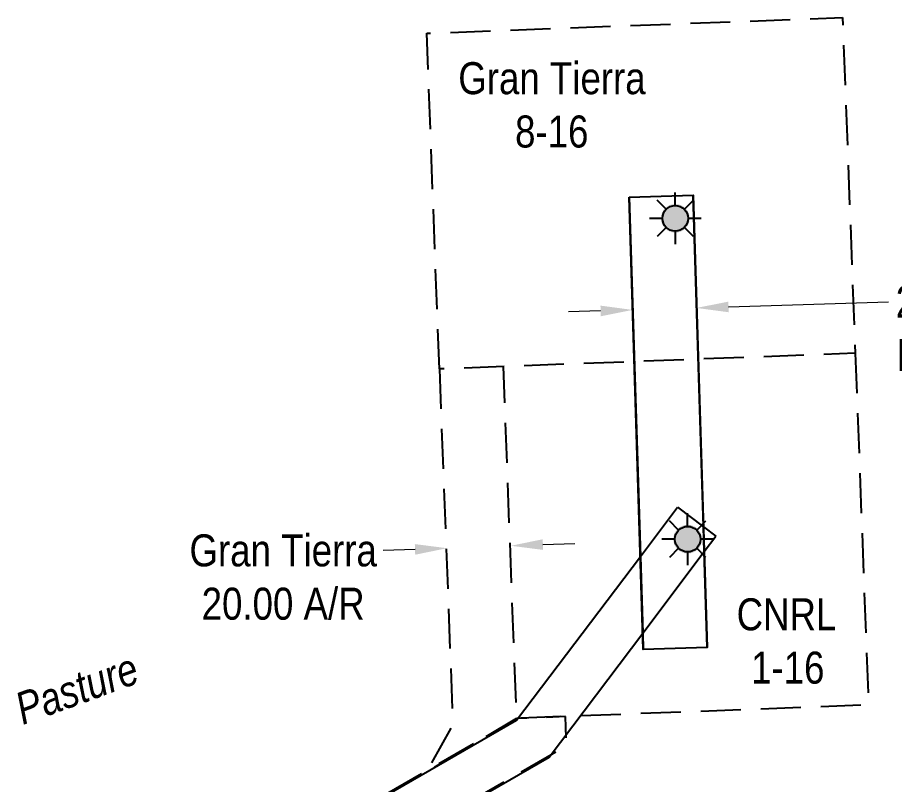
# Model space of a CAD drawing. Extents: x 665644 to 688844, y 5825051 to 5844826.
# Drawn here: x 687328.2 to 687602.2, y 5842547.6 to 5842787.4 of the extents above; entities that cross this region are included whole.
import ezdxf
from ezdxf.enums import TextEntityAlignment as Align

# ---------------------------------------------------------------- set-up
doc = ezdxf.new("R2010")
doc.units = 0
doc.header["$LTSCALE"] = 5
doc.header["$PDSIZE"] = 0.5
doc.linetypes.add('foc-ACCESSROAD', pattern=[3.75, 2.5, -1.25])
doc.layers.get('Defpoints').update_dxf_attribs({"color": 9})
for name, color, linetype in [('F-AR', 190, 'foc-ACCESSROAD'), ('F-RW', 190, 'Continuous'), ('F-WS', 190, 'foc-ACCESSROAD'), ('F-WS-S', 190, 'Continuous')]:
    doc.layers.add(name, color=color, linetype=linetype)
for name, color, linetype, lineweight in [('F-AR-T', 190, 'Continuous', 9), ('F-RW-T', 190, 'Continuous', 9), ('F-WS-T', 190, 'Continuous', 9), ('T-TEXT', 48, 'Continuous', 18)]:
    doc.layers.add(name, color=color, linetype=linetype, lineweight=lineweight)
doc.styles.add('175L', font='ARIALN.TTF', dxfattribs={"height": 20})
doc.styles.add('80CG', font='ARIALN.TTF', dxfattribs={"height": 10})
doc.styles.add('80LS', font='ARIALNI.TTF', dxfattribs={"height": 10})
doc.dimstyles.new('Compass 5 000', dxfattribs={"dimscale": 5, "dimtxt": 9, "dimasz": 2, "dimexe": 0.2, "dimexo": 0.0625, "dimgap": 0.5, "dimtad": 0, "dimtih": 1, "dimtoh": 1, "dimzin": 0, "dimdsep": 46, "dimtxsty": '80CG', "dimcen": 0.1, "dimse1": 1, "dimse2": 1, "dimclrd": 256, "dimclrt": 256, "dimaunit": 1, "dimadec": 4, "dimazin": 0, "dimtfac": 0.06, "dimtofl": 0, "dimtmove": 0, "dimatfit": 1, "dimfxl": 0.2, "dimtolj": 1, "dimtzin": 0, "dimlwd": -1, "dimarcsym": 0})

# ---------------------------------------------------------------- blocks, each defined once
blk = doc.blocks.new('GAS')
h = blk.add_hatch(color=255)
h.dxf.hatch_style = 1
edge = h.paths.add_edge_path()
edge.add_arc((0, 0), 0.9, 0, 360)
for p, q in [((-0.571, 0.571), (-1.142, 1.142)), ((0, 0.808), (0, 1.616)), ((0.571, 0.571), (1.142, 1.142)), ((-0.808, 0), (-1.616, 0)), ((1.616, 0), (0.808, 0)), ((-0.571, -0.571), (-1.142, -1.142)), ((0, -0.808), (0, -1.616)), ((1.142, -1.142), (0.571, -0.571))]:
    blk.add_line(p, q)
blk.add_circle((0, 0), 0.8)
blk = doc.blocks.new('*D1415')
at = {"layer": 'Defpoints', "color": 0, "transparency": 16777216}
for p in [(687462.38, 5842621.18), (687482.36, 5842622.2), (687482.37, 5842621.93)]:
    blk.add_point(p, dxfattribs=at)
at = {"layer": 'F-AR-T', "transparency": 16777216}
for p, q in [((687452.38, 5842621.07), (687442.39, 5842620.69)), ((687492.35, 5842622.57), (687502.34, 5842622.95))]:
    blk.add_line(p, q, dxfattribs=at)
for points in [[(687492.29, 5842624.24), (687492.41, 5842620.91), (687482.36, 5842622.2)], [(687452.32, 5842622.73), (687452.44, 5842619.4), (687462.37, 5842621.44)]]:
    blk.add_solid(points, dxfattribs=at)
at = {"layer": 'F-AR-T', "transparency": 16777216, "insert": (687411.17, 5842620.69), "char_height": 10, "attachment_point": 5, "style": '80CG'}
blk.add_mtext('\\A1;\\PGran Tierra\\P20.00 A/R', dxfattribs=at)
blk = doc.blocks.new('*D1428')
at = {"layer": 'Defpoints', "color": 0, "transparency": 16777216}
for p in [(687540.37, 5842696.56), (687521.24, 5842668.5), (687541.23, 5842669.13)]:
    blk.add_point(p, dxfattribs=at)
at = {"layer": 'F-RW-T', "transparency": 16777216}
for p, q in [((687550.37, 5842696.87), (687600.33, 5842698.43)), ((687510.39, 5842695.63), (687500.4, 5842695.31))]:
    blk.add_line(p, q, dxfattribs=at)
for points in [[(687510.34, 5842697.29), (687510.44, 5842693.96), (687520.39, 5842695.94)], [(687550.32, 5842698.54), (687550.42, 5842695.21), (687540.37, 5842696.56)]]:
    blk.add_solid(points, dxfattribs=at)
at = {"layer": 'F-RW-T', "transparency": 16777216, "insert": (687639.87, 5842698.43), "char_height": 10, "attachment_point": 5, "style": '80CG'}
blk.add_mtext('\\A1;Gran Tierra\\P20.00 P/L R/W\\PPlan 002 2297', dxfattribs=at)

msp = doc.modelspace()

# ---------------------------------------------------------------- linework, layer by layer
at = {"layer": 'F-AR', "flags": 128}
msp.add_lwpolyline([(687400.331, 5842294.694), (687415.569, 5842295.266), (687404.307, 5842504.643), (687499.716, 5842559.739), (687499.376, 5842568.771), (687484.387, 5842568.208), (687388.835, 5842513.029), (687400.577, 5842294.703)], close=True, dxfattribs=at)
at = {"layer": 'F-RW', "flags": 128}
for points in [[(687519.284, 5842731.186), (687539.274, 5842731.814)], [(687519.284, 5842731.186), (687539.274, 5842731.814)], [(687519.284, 5842731.186), (687522.803, 5842618.852)], [(687519.284, 5842731.186), (687522.803, 5842618.852)], [(687539.705, 5842718.172), (687539.274, 5842731.814)], [(687539.705, 5842718.172), (687539.274, 5842731.814)], [(687542.523, 5842628.164), (687539.705, 5842718.172)], [(687542.523, 5842628.164), (687539.705, 5842718.172)], [(687522.803, 5842618.852), (687534.446, 5842634.27)], [(687522.803, 5842618.852), (687534.446, 5842634.27)], [(687534.446, 5842634.27), (687542.523, 5842628.164)], [(687534.446, 5842634.27), (687542.523, 5842628.164)], [(687542.763, 5842620.371), (687542.523, 5842628.164)], [(687542.523, 5842628.164), (687546.422, 5842625.215)], [(687542.763, 5842620.371), (687542.523, 5842628.164)], [(687542.523, 5842628.164), (687546.422, 5842625.215)], [(687542.763, 5842620.371), (687546.422, 5842625.215)], [(687542.763, 5842620.371), (687546.422, 5842625.215)], [(687484.115, 5842567.626), (687522.803, 5842618.852)], [(687484.115, 5842567.626), (687522.803, 5842618.852)], [(687522.803, 5842618.852), (687523.543, 5842594.92)], [(687522.803, 5842618.852), (687523.543, 5842594.92)], [(687523.543, 5842594.92), (687542.763, 5842620.371)], [(687523.543, 5842594.92), (687542.763, 5842620.371)], [(687543.691, 5842590.353), (687542.763, 5842620.371)], [(687543.691, 5842590.353), (687542.763, 5842620.371)], [(687494.258, 5842556.143), (687523.543, 5842594.92)], [(687523.543, 5842594.92), (687523.703, 5842589.731)], [(687523.543, 5842594.92), (687523.703, 5842589.731)], [(687543.691, 5842590.353), (687523.703, 5842589.731)], [(687543.691, 5842590.353), (687523.703, 5842589.731)], [(687388.595, 5842512.541), (687484.115, 5842567.626)], [(687388.595, 5842512.541), (687484.115, 5842567.626)], [(687404.062, 5842504.113), (687494.258, 5842556.143)], [(687404.062, 5842504.113), (687494.258, 5842556.143)]]:
    msp.add_lwpolyline(points, dxfattribs=at)
msp.add_lwpolyline([(687519.284, 5842731.186), (687539.274, 5842731.814), (687543.691, 5842590.353), (687523.703, 5842589.731), (687519.284, 5842731.186)], close=True, dxfattribs=at)
at = {"layer": 'F-WS', "flags": 128}
msp.add_lwpolyline([(687460.002, 5842677.476), (687456.037, 5842782.448), (687586.002, 5842787.357), (687589.968, 5842682.385)], close=True, dxfattribs=at)
for points in [[(687589.968, 5842682.385), (687594.122, 5842572.415), (687484.151, 5842568.261), (687479.997, 5842678.231)], [(687460.002, 5842677.476), (687464.197, 5842566.436), (687455.912, 5842551.434), (687484.151, 5842568.261)], [(687460.002, 5842677.476), (687464.197, 5842566.436), (687455.912, 5842551.434), (687484.151, 5842568.261)]]:
    msp.add_lwpolyline(points, dxfattribs=at)

# ---------------------------------------------------------------- block references
at = {"layer": 'F-WS-S'}
for p, xscale, yscale, zscale in [((687533.721, 5842724.571), 5, 5, 5), ((687533.721, 5842724.571), 4.999999999999993, 4.999999999999993, 4.999999999999993), ((687537.59, 5842624.267), 5, 5, 5), ((687537.59, 5842624.267), 4.999999999999993, 4.999999999999993, 4.999999999999993)]:
    msp.add_blockref('GAS', p, dxfattribs=dict(at, xscale=xscale, yscale=yscale, zscale=zscale))

# ---------------------------------------------------------------- texts
at = {"layer": 'F-WS-T', "char_height": 10, "attachment_point": 1, "style": '175L'}
for s, width, insert in [('\\pi0.45493;Gran Tierra\\P\\pi18.207;8-16', 58.33823, (687465.447, 5842773.393)), ('\\pi9.419;CNRL\\P\\pi13.942;1-16', 49.03588, (687543.477, 5842605.772)), ('\\pi9.419;CNRL\\P\\pi13.942;1-16', 49.03588, (687543.477, 5842605.772))]:
    msp.add_mtext_dynamic_manual_height_columns(s, width=width, gutter_width=100, heights=[0], dxfattribs=dict(at, insert=insert))
at = {"layer": 'T-TEXT', "style": '80LS'}
msp.add_text('Pasture', height=10, rotation=20, dxfattribs=at).set_placement((687346.653, 5842577.585), align=Align.MIDDLE_CENTER)

# ---------------------------------------------------------------- dimensions: what is measured, and where the dimension line sits
at = {"layer": 'F-AR-T'}
dim = msp.add_linear_dim(base=(687482.358, 5842622.195), p1=(687462.382, 5842621.181), p2=(687482.368, 5842621.932), angle=2.15233, text='\\PGran Tierra\\P20.00 A/R', dimstyle='Compass 5 000', dxfattribs=at)
dim.commit()
dim.dimension.update_dxf_attribs({"geometry": '*D1415', "text_midpoint": (687411.172, 5842620.693), "dimtype": 161})
at = {"layer": 'F-RW-T'}
dim = msp.add_linear_dim(base=(687540.375, 5842696.563), p1=(687521.242, 5842668.503), p2=(687541.231, 5842669.127), angle=1.78843, text='Gran Tierra\\P20.00 P/L R/W\\PPlan 002 2297', dimstyle='Compass 5 000', dxfattribs=at)
dim.commit()
dim.dimension.update_dxf_attribs({"geometry": '*D1428', "text_midpoint": (687639.868, 5842698.435), "dimtype": 161})

doc.saveas('drawing.dxf')
